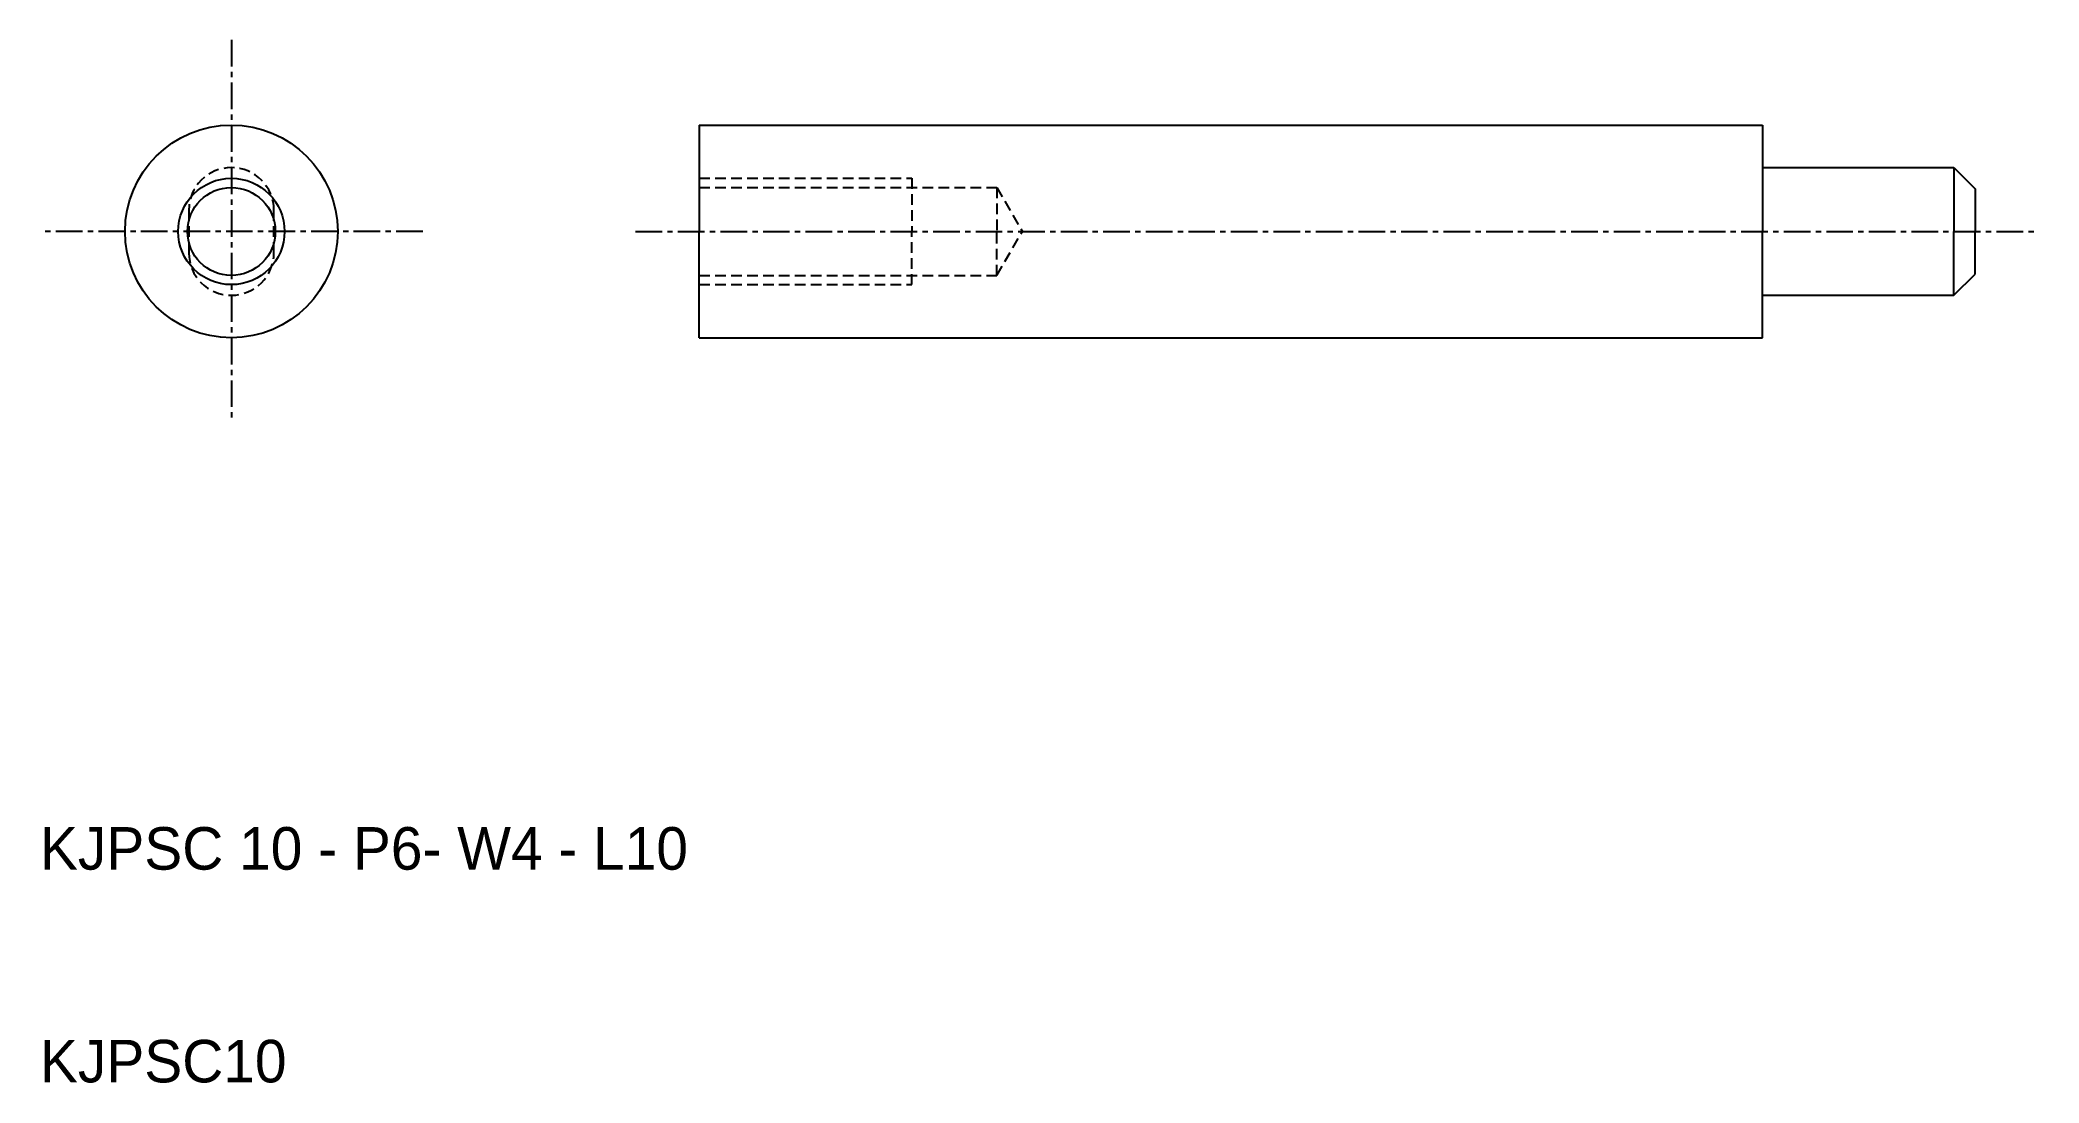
# Model space of a CAD drawing. Extents: x 10 to 104, y 10 to 59.
import ezdxf

# ---------------------------------------------------------------- set-up
doc = ezdxf.new("R2010")
doc.units = 0
doc.linetypes.add('CENTER', pattern=[2, 1.25, -0.25, 0.25, -0.25])
doc.linetypes.add('DASHED', pattern=[0.75, 0.5, -0.25])
doc.layers.get('0').update_dxf_attribs({"linetype": 'CONTINUOUS'})
doc.layers.add('CENTER', color=1, linetype='CENTER')

msp = doc.modelspace()

# ---------------------------------------------------------------- linework, layer by layer
at = {"color": 7, "linetype": 'CONTINUOUS'}
for p, q in [((41, 55), (41, 50)), ((41, 55), (91, 55)), ((91, 55), (91, 53)), ((91, 53), (91, 50)), ((91, 53), (100, 53)), ((100, 53), (100, 50)), ((100, 53), (101, 52)), ((101, 52), (101, 50)), ((41, 45), (41, 50)), ((91, 47), (91, 50)), ((100, 47), (100, 50)), ((101, 48), (101, 50)), ((100, 47), (101, 48)), ((91, 45), (91, 47)), ((91, 47), (100, 47)), ((41, 45), (91, 45))]:
    msp.add_line(p, q, dxfattribs=at)
at = {"color": 3, "linetype": 'DASHED'}
for p, q in [((41, 52.5), (51, 52.5)), ((41, 52.066), (55, 52.066)), ((51, 52.5), (51, 50)), ((55, 52.066), (56.193, 50)), ((55, 52.066), (55, 50)), ((17, 51), (17, 49)), ((21, 49), (21, 51)), ((51, 47.5), (51, 50)), ((55, 47.934), (55, 50)), ((55, 47.934), (56.193, 50)), ((41, 47.934), (55, 47.934)), ((41, 47.5), (51, 47.5))]:
    msp.add_line(p, q, dxfattribs=at)
at = {"color": 7, "linetype": 'CONTINUOUS'}
for radius in [5, 2.066]:
    msp.add_circle((19, 50), radius, dxfattribs=at)
at = {"color": 3, "linetype": 'CONTINUOUS'}
msp.add_circle((19, 50), 2.5, dxfattribs=at)
at = {"color": 3, "linetype": 'DASHED'}
for centre, start, end in [((19, 51), 0, 180), ((19, 49), 180, 0)]:
    msp.add_arc(centre, 2, start, end, dxfattribs=at)
at = {"layer": 'CENTER'}
for p, q in [((19, 59), (19, 41)), ((28, 50), (10, 50)), ((38, 50), (104, 50))]:
    msp.add_line(p, q, dxfattribs=at)

# ---------------------------------------------------------------- texts
at = {"color": 7, "linetype": 'CONTINUOUS'}
for s, p in [('KJPSC 10 - P6- W4 - L10', (10, 20)), ('KJPSC10', (10, 10))]:
    msp.add_text(s, height=2, dxfattribs=at).set_placement(p)

doc.saveas('drawing.dxf')
